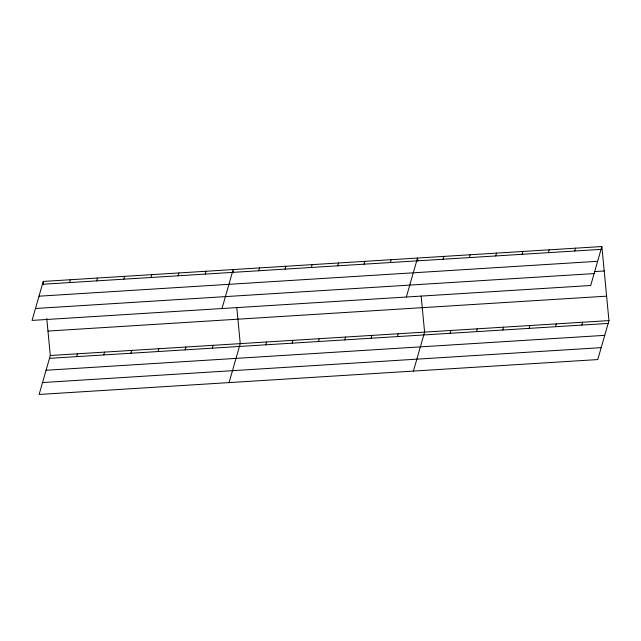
<?xml version="1.0" encoding="UTF-8"?>
<svg xmlns="http://www.w3.org/2000/svg" width="641" height="641" viewBox="0 0 641 641"><rect width="100%" height="100%" fill="white"/><g stroke="black" fill="none" stroke-linecap="round" stroke-linejoin="round"><path stroke-width="0.96" d="M43.227 281.431L32.05 320.404L590.698 285.501L601.867 246.537L43.227 281.431L43.508 284.364M69.549 282.577L70.358 279.74M46.761 318.465L50.302 355.499L39.133 394.463L597.773 359.569L608.95 320.596L601.867 246.537M96.679 280.878L97.496 278.042M76.624 356.636L77.441 353.8M123.817 279.18L124.626 276.351M103.762 354.938L104.571 352.109M150.947 277.489L151.765 274.652M130.892 353.247L131.709 350.411M178.086 275.79L178.895 272.962M158.031 351.548L158.84 348.712M205.216 274.1L206.025 271.263M185.161 349.858L185.978 347.021M221.986 308.537L233.164 269.565L233.444 272.497M212.299 348.159L213.108 345.323M258.684 270.758L259.501 267.922M229.069 382.597L240.247 343.632L236.793 307.568M285.021 269.116L285.838 266.279M265.767 344.818L266.584 341.982M311.358 267.465L312.175 264.629M292.104 343.175L292.913 340.339M337.695 265.823L338.512 262.986M318.441 341.533L319.25 338.696M364.032 264.18L364.841 261.344M344.778 339.882L345.587 337.046M390.369 262.53L391.178 259.693M371.115 338.24L371.924 335.403M406.346 297.023L417.515 258.051L417.796 260.983M397.452 336.597L398.261 333.761M443.043 259.244L443.852 256.408M413.421 371.083L424.598 332.11L421.153 296.054M469.372 257.594L470.19 254.757M450.118 333.304L450.935 330.468M495.709 255.951L496.527 253.115M476.455 331.661L477.273 328.825M522.046 254.309L522.864 251.472M502.792 330.011L503.602 327.174M548.384 252.658L549.201 249.822M529.129 328.368L529.939 325.532M574.721 251.016L575.53 248.179M555.467 326.726L556.276 323.889M581.804 325.075L582.613 322.239M42.41 284.267L601.058 249.373M38.989 296.19L597.636 261.296M594.455 271.584L604.207 270.975M35.471 308.481L594.111 273.579M47.971 331.052L606.61 296.158M50.302 355.499L608.95 320.596M49.493 358.327L608.141 323.433M46.072 370.258L604.719 335.355M42.546 382.541L601.194 347.638"/></g></svg>
